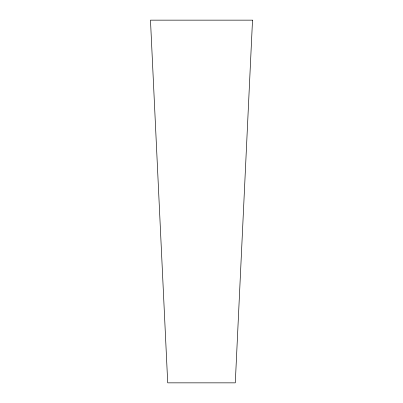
<?xml version="1.0" encoding="UTF-8"?>
<svg xmlns="http://www.w3.org/2000/svg" width="403" height="403" viewBox="0 0 403 403"><rect width="100%" height="100%" fill="white"/><g stroke="black" fill="none" stroke-linecap="round" stroke-linejoin="round"><path stroke-width="0.6" d="M252.52 20.15L235.287 382.85L167.713 382.85L150.48 20.15L252.52 20.15"/></g></svg>
